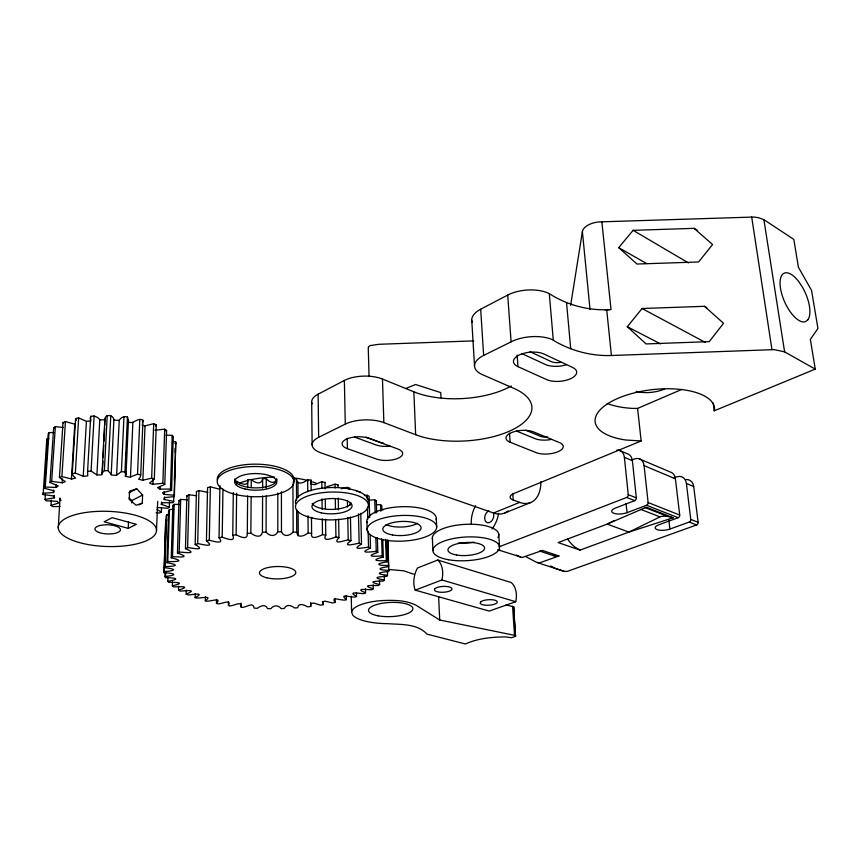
<?xml version="1.0" encoding="UTF-8"?>
<svg xmlns="http://www.w3.org/2000/svg" width="861" height="861" viewBox="0 0 861 861"><rect width="100%" height="100%" fill="white"/><g stroke="black" fill="none" stroke-linecap="round" stroke-linejoin="round"><path stroke-width="1.29" d="M219.49 489.166L210.364 486.852L207.533 487.681L206.425 540.912L209.298 540.127C212.71 541.128 225.238 545.013 219.028 537.802L222.192 537.156C225.507 538.286 236.258 542.904 232.75 535.294L236.129 534.789C239.788 536.586 247.968 540.74 247.311 533.422L250.852 533.077C254.576 536.026 261.001 538.674 262.433 532.249L262.594 496.108M262.627 488.079L262.67 478.705L266.243 478.544C268.793 481.923 274.53 484.743 276.618 479.373M350.438 517.009L350.944 540.622L348.231 539.858C345.1 540.191 331.571 545.637 338.965 537.598L335.941 536.963C332.626 538.093 321.723 542.667 325.77 535.155L322.498 534.659C319.065 536.263 310.197 540.805 311.617 533.346L308.152 533.013C304.536 535.607 297.637 538.943 296.754 532.206L293.16 532.044C289.748 535.94 283.915 537.372 281.472 531.775L277.823 531.786C275.122 537.038 269.396 536.328 266.06 532.076L266.189 495.936M266.21 487.907L266.243 478.544M250.852 533.077L251.132 496.937M251.208 487.574L251.261 479.545L247.785 479.889C248.603 487.423 240.456 483.495 236.775 481.288L234.558 481.633M247.311 533.422L247.634 495.947M247.71 487.918L247.785 479.889M335.177 598.373L335.241 602.388L332.486 602.98L325.06 601.161L322.412 601.774L323.295 604.691L320.367 605.165L313.748 603.055L310.918 603.55L310.703 606.488L307.646 606.833C304.428 605.046 298.53 602.269 297.626 607.758L294.484 607.984C291.33 605.186 286.369 603.905 284.259 608.49L281.073 608.587C278.318 604.734 273.594 605.1 270.774 608.673L267.577 608.641C265.651 603.765 260.496 605.767 257.342 608.307L254.189 608.135C253.026 600.677 245.17 608.835 241.091 607.08L241.123 603.055M232.75 535.294L233.309 492.503M236.129 534.789L236.624 493.321M236.743 483.957L236.775 481.288M241.091 607.08C242.167 599.278 231.91 607.78 228.445 605.487L228.499 601.559M222.192 537.156L222.967 489.08M228.445 605.487C232.05 597.782 219.469 605.735 216.455 603.367L216.531 599.417M219.028 537.802L219.921 485.755M216.455 603.367C222.945 596.124 207.931 602.894 205.295 600.741L205.381 596.77M209.298 540.127L210.364 486.852M196.631 495.796L188.989 494.763L186.869 495.828L185.459 548.629L187.612 547.628C191.788 547.93 206.941 551.331 195.167 544.55L196.437 491.502L198.934 490.555L207.845 492.406M205.295 600.741C214.292 594.23 198.148 599.45 195.135 597.631L195.232 593.638M195.167 544.55L197.707 543.646L198.934 490.555M195.135 597.631C206.177 591.841 191.691 594.876 188.172 594.962L186.159 594.079L186.256 590.065M187.612 547.628L188.989 494.763M157.154 507.527L167.927 508.248L169.326 507.118L161.168 504.245L162.589 502.781L173.093 502.652L173.707 501.393L163.956 499.38L164.494 497.658L174.385 496.571L174.126 495.258L163.644 494.289L162.578 492.686L171.587 490.372L170.478 489.08L159.92 489.156L157.574 487.552L164.785 484.442L162.858 483.258L152.548 484.345L149.545 483.043L154.302 479.168L151.654 478.178L142.678 480.255L138.599 479.211L140.246 477.177L140.73 474.928L137.534 474.196L129.763 477.198L125.394 476.316L125.964 474.325L124.953 472.043L121.412 471.624L116.364 475.326L111.93 475.111L108.002 470.709L104.375 470.644L102.416 472.743L101.716 474.906L96.927 474.928L91.072 471.064L87.596 471.354L87.725 475.875L83.592 476.37L75.337 473.076L72.259 473.701L73.325 475.993L75.617 478.049L71.807 479.05L61.906 476.596L59.441 477.511L65.285 481.611L62.541 482.827L51.66 481.353L49.97 482.494L58.182 485.905L56.169 487.455L45.267 487.025L44.438 488.316L54.329 490.888L53.64 492.557L43.05 493.202L43.125 494.537L53.608 495.958L54.598 497.723L45.052 499.477L45.999 500.779L57.17 501.339L58.72 502.975L51.014 505.439L52.747 506.623L60.066 506.483M127.869 421.599C133.261 425.409 137.373 416.789 142.958 420.211L142.474 422.59M111.187 474.852L113.9 419.974C113.889 415.067 105.526 413.452 104.891 418.92L102.018 473.894M167.927 577.279L167.809 581.272C182.037 578.883 174.46 577.763 165.506 577.623L165 576.472C178.431 575.116 175.074 573.308 164.085 572.705L164.02 571.532C175.558 570.897 177.506 569.056 164.548 567.711L164.935 566.516C174.729 566.516 181.359 565.193 166.937 562.707L167.777 561.533C175.719 561.759 186.277 561.458 171.242 557.799L172.534 556.669C178.991 556.981 191.981 557.896 177.441 553.085L178.97 500.542L180.681 499.391L187.494 499.918M177.441 553.085L179.174 551.998L180.681 499.391M186.159 594.079C198.848 588.978 184.641 590.99 180.186 591.109L178.507 590.14L178.614 586.201M171.587 490.372L173.276 436.775L172.178 435.397L165.969 435.096M171.242 557.799L172.846 505.568L174.137 504.352L179.798 504.471M173.707 501.393L173.868 496.108M174.352 480.244L174.718 468.341M175.203 452.477L175.127 448.441M174.126 495.258L175.762 441.984L172.77 441.435M172.534 556.669L174.137 504.352M174.385 496.571L175.762 441.984M178.507 590.14C192.369 585.835 179.303 586.772 173.664 586.89L172.351 585.846L172.469 581.885M164.02 571.532L165.71 520.227L166.873 520.055M164.085 572.705L164.903 547.757M164.989 545.131L165.71 520.227M164.548 567.711L166.238 516.137L166.625 514.867L169.359 514.62M164.935 566.516L166.625 514.867M165 576.472L165.129 572.447M165.506 577.623L165.678 572.264M166.937 562.707L168.595 510.799L169.434 509.551L173.707 509.4M169.326 507.118L169.499 501.866M167.777 561.533L169.434 509.551M170.478 489.08L172.178 435.397M161.448 504.578L161.534 501.941M156.185 512.704L159.253 513.048L161.362 512.112L161.502 508.087M162.858 483.258L164.699 429.165L154.937 430.263M164.01 494.354L164.096 491.685M164.785 484.442L166.593 430.435L164.699 429.165M164.429 499.606L164.516 496.948M325.006 482.677L321.799 481.622L314.9 484.7L311.241 484.14M156.498 530.839A49.163 17.597 1.9 0 0 84.098 512.747A49.163 17.597 1.9 0 0 81.558 543.151A49.163 17.597 1.9 0 0 156.498 530.839L157.703 501.328M160.124 489.156L160.221 486.465M151.654 478.178L153.689 423.709L144.863 425.872L142.033 425.14M152.946 484.334L153.14 479.06M154.302 479.168L156.293 424.785L153.689 423.709M140.73 474.928L142.969 420.319M142.861 480.223L145.035 425.84M142.28 503.201L142.614 495L136.748 488.779L129.591 491.2L129.236 499.445L136.06 505.235L142.28 503.201L139.041 504.858M131.722 502.91L131.819 500.575L129.118 498.035M137.534 474.196L139.816 419.415M128.235 528.363L136.329 524.327L112.199 517.676L104.138 521.798L128.235 528.363L128.526 521.648M130.485 477.102L132.874 422.471M124.953 472.043L127.45 417.058C124.479 415.766 120.551 417.51 119.238 420.383L116.622 475.207M125.372 476.241L125.609 470.902M126.158 458.891L126.459 452.219M126.997 440.197L127.299 433.524M125.997 474.831L128.472 420.028L127.45 417.058M121.412 471.624L123.973 416.595M108.002 470.709L110.789 415.562M102.265 473.346L102.9 461.292M103.105 457.266L103.729 445.212M103.944 441.187L104.644 427.799M104.784 425.119L104.891 418.92M104.375 470.644L107.216 415.476M96.927 474.928L99.758 419.91C98.079 415.809 87.865 413.775 90.782 420.039M91.072 471.064L94.14 415.852M83.248 476.273L86.412 421.341L78.652 417.908L75.628 418.564L72.259 473.701M87.596 471.354L90.717 416.143M71.42 478.985L74.778 424.172L65.425 421.578L63.004 422.547L59.441 477.511M75.337 473.076L78.652 417.908M58.268 527.965L60.022 498.035L60.808 500.445M61.906 476.596L65.425 421.578M62.132 482.795L62.39 478.802M53.274 492.61L53.457 489.974M54.168 497.938L54.34 495.323M55.965 487.455L56.137 484.797M49.97 482.494L53.662 427.799L55.341 426.593L63.262 427.53M51.66 481.353L55.341 426.593M51.014 505.439L51.369 500.112M43.125 494.537L46.795 439.142L48.905 438.83M44.438 488.316L48.194 433.944L49.012 432.588L53.952 432.523M45.267 487.025L49.012 432.588M45.052 499.477L45.418 494.106M128.472 420.028L127.848 421.513M387.967 540.03L388.774 571.543C378.775 572.199 374.277 573.975 387.547 575.234L387.418 571.306M506.053 604.831L513.716 606.854L514.286 618.155M570.639 305.386L582.391 231.598A16.703 8.965 -6.9 0 1 600.569 221.858L753.859 217.037L758.498 217.682L763.89 219.663L793.82 239.401L798.438 267.319L811.536 290.34L817.95 328.493L810.352 339.363L815.259 369.111L714.243 410.805L713.22 403.088M714.243 410.805L714.608 408.48A60.119 25.41 -6.6 0 0 623.805 396.038A60.119 25.41 -6.6 0 0 625.753 440.003L641.154 440.972L637.592 408.415L681.654 389.463M351.256 596.21L351.589 612.096L352.913 615.357A42.458 13.55 -2.3 0 0 387.945 623.676C400.925 624.655 417.574 623.547 426.895 634.094L465.403 643.996C477.866 638.324 491.879 637.022 505.439 636.903L511.638 637.7L515.524 636.397L513.716 606.854M311.23 484.065L311.079 480.147L307.668 479.771C304.03 482.687 297.12 485.83 296.453 478.856L292.912 478.651M337.813 485.356L338.018 484.84L335.037 484.151L326.674 486.831M351.589 612.096L352.332 610.169A34.279 10.913 -2.2 0 1 381.735 600.58M387.547 575.234L386.955 576.375C378.894 576.622 370.521 577.688 384.415 579.97L384.286 575.955M156.293 424.785L155.324 426.066M105.064 419.759L99.758 419.91M262.67 478.705C261.443 485.4 254.921 482.849 251.261 479.545M350.944 540.622C340.956 548.026 355.625 543.625 359.155 543.269L361.512 544.152L360.759 513.382M704.513 306.312L723.541 323.284L709.249 341.645L646.105 343.937L627.303 326.728L642.058 308.507L704.513 306.312L706.838 307.625M348.963 489.231L349.814 488.144L347.144 487.304L341.236 488.757M694.084 228.348L712.585 244.524L698.583 261.97L636.979 264.036L618.693 247.634L633.126 230.328L694.084 228.348L697.442 230.425M384.415 579.97L383.425 581.057C377.053 581.132 365.548 581.304 379.626 584.501L379.507 580.518M359.704 492.449L360.232 491.975L356.669 491.211M361.512 544.152C349.674 550.782 364.149 547.553 368.53 547.144L370.51 548.113L370.155 534.821M379.626 584.501L378.259 585.545C373.222 585.534 359.93 584.716 373.297 588.795L373.19 584.823M166.593 430.435L165.936 430.898M119.141 420.459L113.964 420.05M370.51 548.113C357.218 553.806 370.811 551.847 376.246 551.384L377.807 552.439C363.525 557.078 375.514 556.367 382.176 555.915L383.317 557.024C369.229 560.597 377.99 561.006 386.288 560.651L386.987 561.792C373.545 564.17 378.453 565.612 388.537 565.505L388.795 566.656C377.032 568.066 377.043 569.96 388.946 570.391M373.297 588.795L371.586 589.763C367.625 589.731 353.43 587.912 365.559 592.777L365.462 588.827M128.892 492.879L136.748 488.779M312.08 403.927A26.293 11.667 -0.8 0 1 318.118 394.187L344.378 380.465A26.659 12.065 -1.3 0 1 382.467 379.044L413.861 391.83A67.707 31.405 -3.2 0 0 511.262 385.997M472.194 322.412A28.725 14.131 -4.1 0 1 480.686 309.207L507.71 295.086A29.166 14.551 -4.7 0 1 549.296 293.655C567.603 305.407 589.355 311.036 611.03 309.573L601.861 221.815M131.819 500.575L142.614 495M614.367 520.485L607.177 524.091L558.143 542.57L580.045 550.104L628.885 532.098L673.216 517.762L646.32 507.237L607.177 524.091L628.885 532.098L660.871 516.46L666.134 516.094L673.216 517.762M375.504 501.339L376.311 500.93L376.655 512.822M508.162 510.928A34.989 21.385 67 0 1 493.536 513.005L321.314 453.015A26.626 11.139 -1 0 1 318.656 437.323L345.272 424.118A27.014 11.527 -1.4 0 1 383.866 422.622L415.648 434.708A68.622 30.017 -3.2 0 0 511.068 430.425A68.622 30.017 -3.2 0 0 514.06 388.462L482.504 374.696A29.145 13.528 -4 0 1 483.634 355.453L480.686 309.207M483.634 355.453L511.1 341.828A29.597 14.142 -5.2 0 1 553.58 340.17M365.559 592.777L363.536 593.67C360.307 593.659 346.273 590.829 356.529 596.393C354.549 599.148 337.372 592.164 346.38 599.611C343.797 601.893 329.537 595.22 335.241 602.388M641.154 440.972L514.017 493.45A12.054 4.628 -4.1 0 0 513.231 500.058L519.657 502.383A35.495 21.17 67 0 0 540.88 481.708M173.276 436.775L172.351 437.14M405.779 388.494L415.562 384.512L440.746 392.594L441.004 397.793M493.536 513.005L519.657 502.383M631.813 460.043L634.266 459.042A11.064 8.276 -67.1 0 1 644.082 465.629L675.411 478.834L679.695 515.029A2.196 1.7 -68.3 0 1 678.177 517.709L658.762 524.823A9.245 3.293 -6 0 0 657.018 529.612A9.245 3.293 -6 0 0 669.88 529.074L689.241 522.057A2.174 1.7 -68.3 0 0 690.759 519.398L686.389 483.462A10.719 8.266 -66.9 0 0 676.585 476.951L674.152 477.887M504.546 513.091L530.602 502.566M437.754 560.037L417.456 568.012A20.599 13.776 -73.5 0 0 415.206 590.14L489.209 611.073L515.739 601.699A19.631 13.862 -74 0 0 511.219 582.52L437.754 560.037A20.599 13.776 -73.5 0 1 441.908 579.98L515.739 601.699M380.82 506.236L381.746 505.881L381.864 509.809M498.885 546.896L626.679 497.464A2.282 1.711 -68.4 0 0 628.25 494.666L624.376 457.32A11.225 8.287 -67.1 0 0 616.863 450.12M619.07 450.26L627.077 453.672A11.161 8.287 -67.1 0 1 632.383 460.7L636.333 497.862A2.26 1.711 -68.4 0 1 634.772 500.639L615.163 508.162A9.525 3.519 -5.5 0 0 613.71 513.231A9.525 3.519 -5.5 0 0 627.012 512.682L646.568 505.278A2.239 1.7 -68.3 0 0 648.118 502.533L644.082 465.629M415.206 590.14L441.908 579.98M525.931 556.733L536.478 562.287L539.686 562.825L558.929 555.98L542.441 550.47L522.272 557.465L498.401 549.964M686.152 479.523A10.666 8.255 -66.9 0 1 693.708 486.54L698.12 522.315A2.163 1.7 -68.3 0 1 696.614 524.952L567.27 571.413L563.88 571.252L537.135 562.556M172.351 585.846C186.783 582.477 175.848 582.316 168.724 582.37L167.809 581.272M175.999 443.383L174.891 443.63M90.825 420.954L86.412 421.341M364.386 495.505L367.152 495.215L369.111 496.27L369.681 517.536M369.294 500.166L374.761 499.8L376.311 500.93M262.433 532.249L266.06 532.076M381.714 600.591C393.09 600.106 405.208 599.988 415.702 605.025L439.713 620.006L515.653 635.569M549.307 293.644L553.3 340.299C570.821 350.761 591.012 356.217 611.418 355.507L774.222 349.62L784.608 351.858L815.259 369.111M473.69 340.881L378.711 344.303L370.295 345.562L368.411 346.757L368.271 348.221L369.057 376.149M376.44 504.74L380.616 504.686L381.746 505.881M637.592 408.415L632.609 408.394A59.506 26.336 -6.8 0 1 607.231 403.454M75.359 424.236L74.778 424.172M389.194 569.498L403.744 570.811L414.485 574.481M381.961 509.658L383.446 509.723M179.174 551.998C184.362 552.31 198.945 554.506 185.459 548.629M197.707 543.646C201.194 543.872 215.885 548.522 206.425 540.912M168.595 510.799L169.628 511.111M497.733 549.695L500.198 550.502A12.689 8.89 -71.8 0 1 499.262 549.501M539.675 551.051L554.893 556.12M347.413 448.667L376.408 458.999A15.649 6.468 -1.9 0 0 398.439 458.095A15.649 6.468 -1.9 0 0 397.847 449.001L368.659 438.271A15.961 6.694 -1.3 0 0 346.154 439.25A15.961 6.694 -1.3 0 0 347.413 448.667L347.198 438.281M354.646 437.13L375.999 444.922A15.584 6.565 -1.8 0 0 390.076 446.138M365.86 437.044L380.928 442.576A8.309 3.509 -1.8 0 0 383.672 443.221M640.735 509.4L659.892 516.837M644.814 507.495L667.34 516.309M646.568 505.278L678.177 517.709M689.241 522.057L696.614 524.952M626.679 497.464L634.772 500.639M648.118 502.533L679.695 515.029M690.759 519.398L698.12 522.315M628.25 494.666L636.333 497.862M172.846 505.568L173.782 505.934M157.057 509.518L161.362 512.112M510.142 442.242L536.155 452.628A15.541 6.404 -4.6 0 0 557.96 451.724A15.541 6.404 -4.6 0 0 559.489 442.597L533.368 431.824A15.821 6.64 -4.2 0 0 511.09 432.792A15.821 6.64 -4.2 0 0 510.132 442.242L509.508 433.212M563.88 571.252L555.302 568.411L550.61 565.946M516.557 431.081L535.068 438.647A15.476 6.511 -4.7 0 0 551.524 439.401M520.614 557.185L516.439 555.065M525.63 430.209L540.439 436.301A8.255 3.466 -4.7 0 0 547.671 436.968M686.389 483.462L693.708 486.54M624.376 457.32L632.383 460.7M638.754 458.633L670.073 471.936A10.806 8.266 -66.9 0 1 675.411 478.834M517.988 366.646L546.617 379.593A17.22 7.846 -5.1 0 0 570.735 378.646A17.22 7.846 -5.1 0 0 572.608 367.464L543.883 354A17.543 8.169 -4.6 0 0 519.161 355.012A17.543 8.169 -4.6 0 0 517.978 366.646L517.138 355.13M521.605 353.494L545.368 364.472A17.134 7.964 -5.2 0 0 566.56 364.666M529.967 351.675L551.341 361.642A9.137 4.251 -5.2 0 0 561.06 362.201M627.303 326.728L660.452 343.862M178.97 500.542L179.766 500.962M642.058 308.507L705.385 342.441M618.693 247.634L646.622 263.563M580.045 550.104L575.137 547.219A52.532 38.842 -69.1 0 1 567.539 538.846M633.126 230.328L688.488 262.939M54.447 428.294L53.662 427.799M186.869 495.828L187.526 496.28M63.477 423.095L63.004 422.547M60.087 499.746L60.787 500.618M76.263 420.351L75.628 418.564M763.89 219.663L784.608 351.858M751.685 217.004L771.962 349.609M668.825 519.85L669.88 529.074M606.693 309.734L611.418 355.507M626.065 503.481L627.012 512.682M582.391 231.598L590.022 309.529M566.516 302.459L570.714 348.683M507.71 295.086L511.1 341.828M512.769 493.385L513.231 500.058M514.458 620.759L515.169 631.188M515.341 633.793L515.524 636.397M512.564 606.23L514.501 634.966M498.723 534.035L499.531 546.487M471.763 320.367L474.54 366.173M46.795 439.142L46.871 440.563M436.301 518.516L436.699 527.104A34.827 12.829 -2.3 0 1 384.523 540.019A34.827 12.829 -2.3 0 1 384.48 517.795A34.827 12.829 -2.3 0 1 436.699 527.104M438.636 596.738L439.713 620.006M432.362 538.05L432.922 550.513M413.861 391.83L415.648 434.708M387.719 540.245L388.537 565.505M382.467 379.044L383.866 422.622M386.309 540.407L386.987 561.792M385.61 539.234L386.288 560.651M382.79 539.976L383.317 557.024M380.616 504.686L380.82 511.251M381.66 538.835L382.176 555.915M377.387 537.91L377.807 552.439M374.761 499.8L375.138 513.027M375.859 538.157L376.246 551.384M367.152 495.215L367.26 499.208M367.475 507.204L367.787 519.183M368.11 531.162L368.53 547.144M366.904 521.432L367.13 530.042M358.445 513.802L359.155 543.269M356.443 592.465L356.529 596.393M350.126 502.576L350.179 505.192M347.413 500.445L347.553 507.011M347.769 517.526L348.231 539.858M344.378 380.465L345.272 424.118M346.294 595.597L346.38 599.611M338.018 484.84L338.061 487.477M338.255 498.035L338.47 509.906M338.631 519.129L338.965 537.598M335.037 484.151L335.101 488.112M335.284 498.67L335.467 509.238M335.65 519.796L335.941 536.963M325.027 482.16L325.124 488.779M325.264 499.38L325.404 508.657M325.555 519.258L325.77 535.155M321.799 481.622L321.885 488.252M322.025 498.853L322.165 509.464M322.294 518.752L322.498 534.659M323.262 602.022L323.295 604.691M318.118 394.187L318.656 437.323M311.693 402.227L312.134 445.019M311.079 480.147L311.187 490.781M311.456 517.386L311.617 533.346M310.66 602.485L310.703 606.488M307.668 479.771L307.775 491.749M307.99 515.707L308.152 533.013M297.949 482.343L298.035 497.335M298.121 511.552L298.272 535.833M296.453 478.856L296.571 500.198M296.625 509.529L296.754 532.206M292.934 483.99L293.16 532.044M281.418 491.674L281.472 531.775M277.812 493.009L277.823 531.786M493.267 512.769A6.231 4.294 -71 0 1 493.59 513.748L493.74 515.997A6.231 4.294 -71 0 1 489.586 522.455A6.231 4.294 -71 0 1 484.861 519.592L484.721 517.353A6.231 4.294 -71 0 1 488.854 510.917M558.929 555.98A10.386 7.545 -71.5 0 1 553.149 555.184M542.441 550.47A10.504 7.545 -71.4 0 1 540.374 550.9M498.616 513.35A25.044 17.177 -71 0 1 492.008 529.052M471.29 523.951A24.904 17.198 -71 0 1 475.563 505.687M217.295 479.706A38.347 15.154 0.2 0 1 258.957 464.219A38.347 15.154 0.2 0 1 293.149 482.526M276.715 478.802A21.084 8.33 0.2 0 1 255.943 487.875A21.084 8.33 0.2 0 1 234.698 478.856M295.581 503.319A36.42 13.991 -1.1 0 1 331.334 487.53A36.42 13.991 -1.1 0 1 368.228 501.694M351.374 503.244A20.029 7.695 -1.1 0 1 331.248 509.432A20.029 7.695 -1.1 0 1 312.209 503.394M367.216 522.692A34.741 12.969 -2.3 0 1 400.828 506.752A34.741 12.969 -2.3 0 1 436.14 519.796M417.628 523.24A19.103 7.136 -2.3 0 1 386.094 524.564M432.523 539.223A33.256 12.043 -3.2 0 1 467.749 524.252A33.256 12.043 -3.2 0 1 497.884 537.598M473.851 542.075A18.285 6.619 -3.2 0 1 458.396 543.011M664.52 389.032A22.72 10.052 -6.8 0 1 636.171 391.346M605.197 310.078A17.166 8.319 -6.4 0 1 609.706 309.626M239.498 483.086A53.866 20.739 -0.3 0 1 246.838 480.739M251.477 479.62A53.866 20.739 -0.3 0 1 274.39 477.026M293.752 477.909A53.866 20.739 -0.3 0 1 308.281 480.642M312.543 481.902A53.866 20.739 -0.3 0 1 316.439 483.322M435.053 588.601L434.557 589.172A8.836 2.927 -2.9 0 0 444.9 592.142L446.547 591.905A8.836 2.927 -2.9 0 0 451.347 590.119L451.853 589.548A8.836 2.927 -2.9 0 0 441.521 586.545L439.853 586.793A8.836 2.927 -2.9 0 0 435.053 588.601M480.89 601.764L480.363 602.313A8.578 2.755 -3.5 0 0 490.124 605.111L491.728 604.885A8.578 2.755 -3.5 0 0 496.506 603.184L497.045 602.646A8.578 2.755 -3.5 0 0 487.294 599.816L485.669 600.052A8.578 2.755 -3.5 0 0 480.901 601.764M807.941 319.711L805.584 321.605A26.465 11.279 65.9 0 1 786.394 305.494A26.465 11.279 65.9 0 1 781.508 275.832A26.465 11.279 65.9 0 1 799.073 282.042L802.603 287.466A26.465 11.279 65.9 0 1 807.941 319.711M236.022 494.569A38.379 15.111 0.2 0 0 293.978 481.902A38.379 15.111 0.2 0 0 236.818 468.395A38.379 15.111 0.2 0 0 236.022 494.569M245.116 489.026A21.105 8.309 0.2 0 0 276.811 481.934A21.105 8.309 0.2 0 0 245.191 474.637A21.105 8.309 0.2 0 0 245.116 489.026M311.962 517.967A36.474 13.916 -1.2 0 0 368.347 506.139A36.474 13.916 -1.2 0 0 315.513 493.837A36.474 13.916 -1.2 0 0 311.962 517.967M321.185 512.822A20.061 7.652 -1.2 0 0 352.041 506.203A20.061 7.652 -1.2 0 0 322.8 499.552A20.061 7.652 -1.2 0 0 321.185 512.822M392.541 534.961A19.146 7.049 -2.3 0 0 421.072 527.761A19.146 7.049 -2.3 0 0 392.207 522.756A19.146 7.049 -2.3 0 0 392.541 534.961M378.054 615.809A22.192 7.092 -2.3 0 0 412.796 609.319A22.192 7.092 -2.3 0 0 381.24 603.443A22.192 7.092 -2.3 0 0 378.054 615.809M448.527 559.747A33.375 11.839 -3.2 0 0 499.563 547.65A33.375 11.839 -3.2 0 0 450.68 539.126A33.375 11.839 -3.2 0 0 448.527 559.747M456.664 555.033A18.361 6.511 -3.2 0 0 484.592 548.285A18.361 6.511 -3.2 0 0 457.557 543.7A18.361 6.511 -3.2 0 0 456.664 555.033M266.867 577.806A18.156 6.188 -0.7 0 0 295.678 573.189A18.156 6.188 -0.7 0 0 270.354 567.108A18.156 6.188 -0.7 0 0 266.867 577.806M99.209 532.55A12.775 4.574 1.9 0 0 120.217 530.667A12.775 4.574 1.9 0 0 103.718 524.919A12.775 4.574 1.9 0 0 99.209 532.55"/></g></svg>
